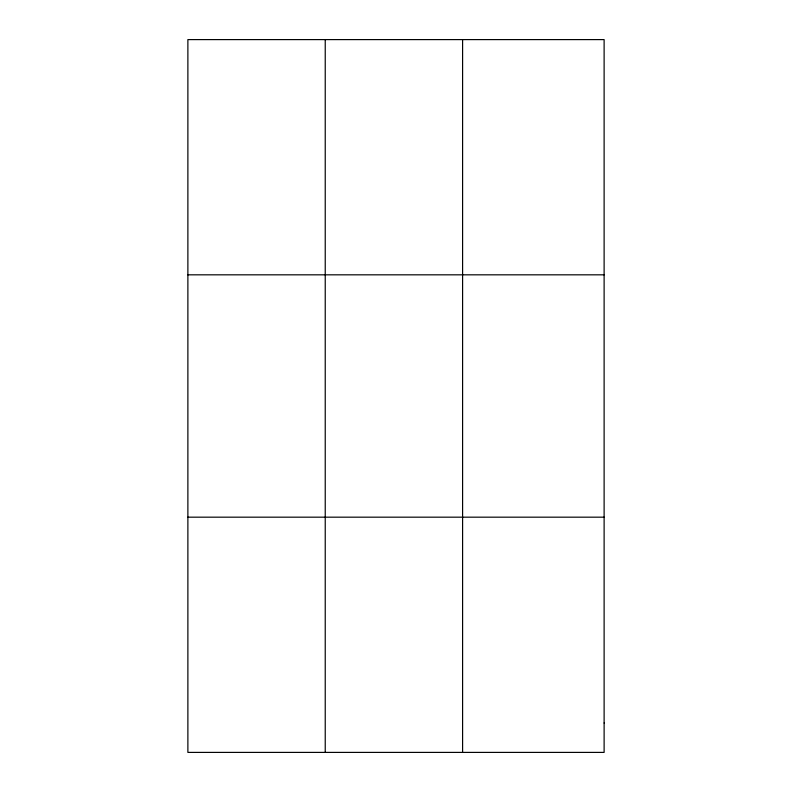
<?xml version="1.0" encoding="UTF-8"?>
<svg xmlns="http://www.w3.org/2000/svg" width="792" height="792" viewBox="0 0 792 792"><rect width="100%" height="100%" fill="white"/><g stroke="black" fill="none" stroke-linecap="round" stroke-linejoin="round"><path stroke-width="1.19" d="M325.235 39.6L325.235 752.4M462.597 39.6L462.597 752.4M187.882 274.824L604.118 274.824M187.882 517.176L604.118 517.176M604.118 722.997L604.118 752.4L187.882 752.4L187.882 39.6L604.118 39.6L604.118 722.997"/></g></svg>
